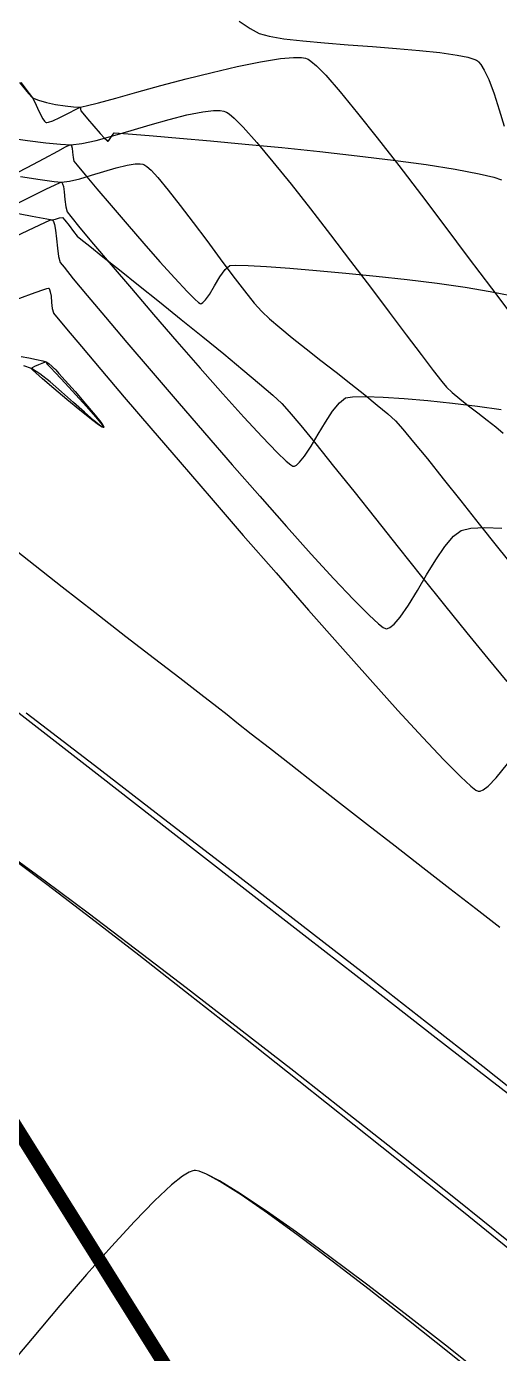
# Model space of a CAD drawing. Header units: metres. Extents: x 708868 to 711043, y 5411316 to 5413138.
# Drawn here: x 709590.9 to 709625.5, y 5411889.9 to 5411987 of the extents above; entities that cross this region are included whole.
import ezdxf

# ---------------------------------------------------------------- set-up
doc = ezdxf.new("R2010")
doc.units = ezdxf.units.M
doc.linetypes.add('DASHED', pattern=[0.75, 0.5, -0.25])
for name, color, linetype in [('C-ANNO-TABL', 1, 'Continuous'), ('Rionegro 2010_Contours', 7, 'Continuous'), ('Rionegro 2014_Contours', 7, 'Continuous'), ('Rionegro 2018_Contours', 7, 'Continuous')]:
    doc.layers.add(name, color=color, linetype=linetype)

msp = doc.modelspace()

# ---------------------------------------------------------------- linework, layer by layer
at = {"layer": 'C-ANNO-TABL', "color": 4, "linetype": 'DASHED', "true_color": 0x3dffff, "const_width": 1, "flags": 128}
msp.add_lwpolyline([(711042.543, 5413065.077), (710960.959, 5413110.395), (710928.513, 5413129.625), (710904.958, 5413136.482), (710878.336, 5413137.92), (710860.981, 5413136.789), (710843.249, 5413130.002), (710825.895, 5413114.543), (710808.917, 5413089.658), (710785.526, 5413050.068), (710767.477, 5413018.497), (710750.578, 5412962.402), (710732.947, 5412902.164), (710722.628, 5412876.686), (710711.096, 5412854.241), (710709.275, 5412838.469), (710712.254, 5412799.164), (710711.402, 5412767.16), (710706.844, 5412750.077), (710696.967, 5412735.651), (710677.974, 5412728.438), (710654.043, 5412726.539), (710627.073, 5412724.641), (710606.56, 5412720.465), (710589.801, 5412712.38), (710580.579, 5412698.728), (710577.45, 5412692.07), (710576.617, 5412681.451), (710581.703, 5412658.886), (710586.523, 5412640.581), (710590.138, 5412620.108), (710586.764, 5412609.511), (710569.894, 5412600.358), (710548.445, 5412592.651), (710519.158, 5412593.645), (710507.899, 5412592.671), (710498.04, 5412592.908), (710476.647, 5412590.526), (710453.439, 5412584.652), (710430.062, 5412578.871), (710407.167, 5412571.646), (710393.361, 5412565.35), (710390.566, 5412558.779), (710388.557, 5412550.53), (710383.696, 5412533.008), (710380.563, 5412521.688), (710371.646, 5412514.462), (710365.862, 5412509.886), (710362.006, 5412504.587), (710331.377, 5412455.849), (710322.46, 5412437.304), (710314.748, 5412419.962), (710310.913, 5412404.45), (710310.19, 5412389.517), (710312.359, 5412375.548), (710316.697, 5412365.432), (710327.06, 5412353.871), (710331.95, 5412345.85), (710336.144, 5412343.076), (710341.696, 5412343.548), (710347.662, 5412345.732), (710357.763, 5412346.027), (710373.475, 5412344.551), (710380.943, 5412341.931), (710387.559, 5412337.031), (710390.335, 5412331.128), (710393.229, 5412321.911), (710394.372, 5412314.079), (710391.947, 5412287.733), (710391.947, 5412242.005), (710398.772, 5412181.359), (710397.167, 5412154.922), (710391.094, 5412141.084), (710382.348, 5412135.257), (710365.927, 5412125.119), (710349.52, 5412122.865), (710314.938, 5412100.532), (710310.163, 5412097.449), (710304.075, 5412096.969), (710288.946, 5412103.637), (710260.398, 5412118.748), (710227.162, 5412131.796), (710192.198, 5412139.844), (710067.128, 5412167.234), (710056.514, 5412173.822), (710010.254, 5412214.541), (709997.898, 5412231.696), (709990.986, 5412235.843), (709981.946, 5412236.812), (709941.868, 5412226.346), (709906.208, 5412219.679), (709872.554, 5412206.968), (709858.983, 5412200.97), (709841.485, 5412178.774), (709831.695, 5412162.57), (709826.818, 5412138.119), (709826.096, 5412113.866), (709847.992, 5412057.968), (709847.992, 5412027.524), (709841.153, 5411995.836), (709821.685, 5411967.669), (709785.127, 5411896.003), (709764.498, 5411870.427), (709729.916, 5411841.626), (709687.876, 5411828.101), (709653.609, 5411828.388), (709636.799, 5411836.292), (709611.994, 5411871.534), (709572.151, 5411935.234), (709533.465, 5411953.882), (709461.2, 5411963.077), (709400.577, 5411961.741), (709328.296, 5411946.172), (709283.904, 5411933.17), (709246.821, 5411886.153), (709230.211, 5411871.995), (709186.772, 5411865.786), (709143.573, 5411868.974), (709131.371, 5411871.677), (709115.438, 5411870.35), (709084.203, 5411857.653), (709062.638, 5411854.332), (708913.408, 5411851.538)], dxfattribs=at)
at = {"layer": 'Rionegro 2010_Contours'}
for points in [[(709590.394, 5411982.93, 234), (709591.055, 5411982.144, 234), (709591.356, 5411981.826, 234), (709591.78, 5411981.642, 234), (709592.369, 5411981.476, 234), (709593.045, 5411981.335, 234), (709593.732, 5411981.227, 234), (709594.354, 5411981.158, 234), (709594.836, 5411981.135, 234), (709595.283, 5411981.221, 234), (709596.181, 5411981.454, 234), (709597.447, 5411981.801, 234), (709598.995, 5411982.23, 234), (709600.742, 5411982.709, 234), (709602.604, 5411983.203, 234), (709604.495, 5411983.681, 234), (709606.331, 5411984.11, 234), (709608.029, 5411984.457, 234), (709609.503, 5411984.689, 234), (709610.465, 5411984.77, 234), (709611.031, 5411984.759, 234), (709611.325, 5411984.713, 234), (709611.444, 5411984.678, 234), (709611.529, 5411984.641, 234), (709611.734, 5411984.506, 234), (709612.13, 5411984.164, 234), (709612.81, 5411983.466, 234), (709613.877, 5411982.248, 234), (709615.149, 5411980.702, 234), (709616.587, 5411978.887, 234), (709618.154, 5411976.863, 234), (709619.811, 5411974.691, 234), (709621.519, 5411972.429, 234), (709623.241, 5411970.137, 234), (709624.938, 5411967.876, 234), (709626.572, 5411965.704, 234)], [(709589.431, 5411978.923, 233), (709590.98, 5411978.698, 233), (709592.327, 5411978.527, 233), (709593.407, 5411978.42, 233), (709594.152, 5411978.385, 233), (709594.96, 5411978.474, 233), (709596.008, 5411978.704, 233), (709597.234, 5411979.036, 233), (709598.574, 5411979.429, 233), (709599.965, 5411979.842, 233), (709601.344, 5411980.235, 233), (709602.648, 5411980.568, 233), (709603.813, 5411980.8, 233), (709604.604, 5411980.886, 233), (709605.092, 5411980.879, 233), (709605.361, 5411980.835, 233), (709605.476, 5411980.801, 233), (709605.555, 5411980.765, 233), (709605.749, 5411980.639, 233), (709606.123, 5411980.319, 233), (709606.766, 5411979.669, 233), (709607.768, 5411978.543, 233), (709608.951, 5411977.129, 233), (709610.272, 5411975.489, 233), (709611.689, 5411973.688, 233), (709613.157, 5411971.788, 233), (709614.636, 5411969.852, 233), (709616.08, 5411967.944, 233), (709617.449, 5411966.128, 233), (709618.698, 5411964.466, 233), (709619.786, 5411963.021, 233), (709620.668, 5411961.858, 233), (709621.303, 5411961.039, 233), (709621.647, 5411960.628, 233), (709622.07, 5411960.237, 233), (709622.622, 5411959.778, 233), (709623.258, 5411959.273, 233), (709623.938, 5411958.746, 233), (709624.618, 5411958.219, 233), (709625.256, 5411957.715, 233), (709625.81, 5411957.258, 233)], [(709590.476, 5411976.05, 232), (709591.924, 5411975.825, 232), (709592.945, 5411975.683, 232), (709593.468, 5411975.635, 232), (709594.068, 5411975.709, 232), (709594.824, 5411975.895, 232), (709595.679, 5411976.15, 232), (709596.579, 5411976.429, 232), (709597.468, 5411976.69, 232), (709598.289, 5411976.888, 232), (709598.861, 5411976.973, 232), (709599.22, 5411976.978, 232), (709599.421, 5411976.949, 232), (709599.508, 5411976.923, 232), (709599.573, 5411976.894, 232), (709599.729, 5411976.787, 232), (709600.026, 5411976.518, 232), (709600.526, 5411975.978, 232), (709601.289, 5411975.061, 232), (709602.167, 5411973.94, 232), (709603.119, 5411972.683, 232), (709604.106, 5411971.359, 232), (709605.086, 5411970.039, 232), (709606.019, 5411968.79, 232), (709606.865, 5411967.681, 232), (709607.583, 5411966.783, 232), (709608.133, 5411966.164, 232), (709608.697, 5411965.637, 232), (709609.455, 5411964.989, 232), (709610.364, 5411964.246, 232), (709611.382, 5411963.436, 232), (709612.465, 5411962.585, 232), (709613.569, 5411961.722, 232), (709614.653, 5411960.872, 232), (709615.672, 5411960.064, 232), (709616.585, 5411959.323, 232), (709617.346, 5411958.677, 232), (709617.914, 5411958.154, 232), (709618.448, 5411957.566, 232), (709619.244, 5411956.614, 232), (709620.251, 5411955.372, 232), (709621.419, 5411953.91, 232), (709622.697, 5411952.299, 232), (709624.036, 5411950.611, 232), (709625.384, 5411948.916, 232), (709626.691, 5411947.287, 232)], [(709589.695, 5411973.457, 231), (709591.338, 5411973.149, 231), (709592.395, 5411972.953, 231), (709592.784, 5411972.884, 231), (709593.024, 5411972.938, 231), (709593.32, 5411973.026, 231), (709593.54, 5411973.046, 231), (709593.729, 5411972.853, 231), (709594.03, 5411972.456, 231), (709594.356, 5411972.017, 231), (709594.619, 5411971.699, 231), (709594.89, 5411971.473, 231), (709595.537, 5411970.952, 231), (709596.498, 5411970.184, 231), (709597.71, 5411969.216, 231), (709599.111, 5411968.097, 231), (709600.638, 5411966.874, 231), (709602.228, 5411965.595, 231), (709603.818, 5411964.309, 231), (709605.347, 5411963.063, 231), (709606.752, 5411961.905, 231), (709607.969, 5411960.883, 231), (709608.937, 5411960.045, 231), (709609.592, 5411959.438, 231), (709610.143, 5411958.832, 231), (709610.988, 5411957.826, 231), (709612.085, 5411956.479, 231), (709613.389, 5411954.853, 231), (709614.858, 5411953.009, 231), (709616.447, 5411951.007, 231), (709618.113, 5411948.907, 231), (709619.813, 5411946.771, 231), (709621.503, 5411944.66, 231), (709623.14, 5411942.633, 231), (709624.679, 5411940.752, 231), (709626.078, 5411939.077, 231)], [(709590.53, 5411962.884, 229), (709591.081, 5411962.771, 229), (709591.652, 5411962.655, 229), (709592.119, 5411962.554, 229), (709592.361, 5411962.487, 229), (709592.552, 5411962.357, 229), (709592.776, 5411962.168, 229), (709592.948, 5411962.007, 229)], [(709592.948, 5411962.007, 229), (709592.967, 5411961.987, 229), (709593.052, 5411961.895, 229), (709593.284, 5411961.639, 229), (709593.744, 5411961.124, 229), (709594.469, 5411960.302, 229), (709595.242, 5411959.409, 229), (709595.934, 5411958.581, 229), (709596.342, 5411958.059, 229), (709596.52, 5411957.794, 229), (709596.563, 5411957.695, 229), (709596.558, 5411957.672, 229), (709596.54, 5411957.667, 229), (709596.463, 5411957.699, 229), (709596.261, 5411957.843, 229), (709595.851, 5411958.183, 229), (709595.165, 5411958.789, 229), (709594.353, 5411959.518, 229), (709593.486, 5411960.285, 229), (709592.638, 5411961.009, 229), (709591.878, 5411961.606, 229), (709591.279, 5411961.992, 229), (709590.729, 5411962.184, 229)], [(709647.087, 5411886.308, 231), (709643.984, 5411890.733, 231), (709641.31, 5411894.503, 231), (709639.135, 5411897.514, 231), (709637.53, 5411899.66, 231), (709636.565, 5411900.837, 231), (709635.519, 5411901.809, 231), (709633.684, 5411903.363, 231), (709631.148, 5411905.436, 231), (709627.994, 5411907.963, 231), (709624.31, 5411910.878, 231), (709620.182, 5411914.119, 231), (709615.695, 5411917.619, 231), (709610.935, 5411921.314, 231), (709605.989, 5411925.139, 231), (709600.942, 5411929.03, 231), (709595.881, 5411932.922, 231), (709590.891, 5411936.75, 231)], [(709638.459, 5411888.078, 232), (709635.946, 5411890.166, 232), (709633.022, 5411892.565, 232), (709629.75, 5411895.221, 232), (709626.197, 5411898.083, 232), (709622.426, 5411901.099, 232), (709618.505, 5411904.215, 232), (709614.496, 5411907.38, 232), (709610.466, 5411910.541, 232), (709606.479, 5411913.647, 232), (709602.601, 5411916.645, 232), (709598.896, 5411919.482, 232), (709595.43, 5411922.107, 232), (709592.267, 5411924.467, 232), (709589.473, 5411926.51, 232)], [(709624.589, 5411888.1, 233), (709621.57, 5411890.483, 233), (709618.621, 5411892.779, 233), (709615.79, 5411894.949, 233), (709613.124, 5411896.954, 233), (709610.668, 5411898.753, 233), (709608.47, 5411900.306, 233), (709606.576, 5411901.575, 233), (709605.032, 5411902.519, 233), (709604.081, 5411903.014, 233), (709603.549, 5411903.219, 233), (709603.286, 5411903.273, 233), (709603.183, 5411903.274, 233), (709603.074, 5411903.255, 233), (709602.815, 5411903.156, 233), (709602.334, 5411902.865, 233), (709601.528, 5411902.225, 233), (709600.284, 5411901.061, 233), (709598.81, 5411899.541, 233), (709597.141, 5411897.719, 233), (709595.312, 5411895.647, 233), (709593.359, 5411893.38, 233), (709591.318, 5411890.971, 233), (709589.223, 5411888.472, 233)]]:
    msp.add_polyline3d(points, dxfattribs=at)
at = {"layer": 'Rionegro 2014_Contours'}
for points in [[(709606.477, 5411987.421, 235), (709607.282, 5411986.884, 235), (709607.937, 5411986.534, 235), (709608.663, 5411986.326, 235), (709609.754, 5411986.144, 235), (709611.131, 5411985.982, 235), (709612.72, 5411985.835, 235), (709614.444, 5411985.697, 235), (709616.227, 5411985.563, 235), (709617.994, 5411985.426, 235), (709619.668, 5411985.282, 235), (709621.173, 5411985.125, 235), (709622.433, 5411984.948, 235), (709623.213, 5411984.789, 235), (709623.641, 5411984.658, 235), (709623.841, 5411984.564, 235), (709623.914, 5411984.515, 235), (709623.999, 5411984.441, 235), (709624.167, 5411984.246, 235), (709624.417, 5411983.852, 235), (709624.743, 5411983.165, 235), (709625.136, 5411982.117, 235), (709625.512, 5411980.948, 235), (709625.864, 5411979.753, 235)], [(709590.494, 5411982.929, 234), (709591.112, 5411982.143, 234), (709591.356, 5411981.826, 234), (709591.526, 5411981.503, 234), (709591.723, 5411981.056, 234), (709591.935, 5411980.59, 234), (709592.105, 5411980.274, 234), (709592.23, 5411980.104, 234), (709592.31, 5411980.035, 234), (709592.348, 5411980.016, 234), (709592.395, 5411980.01, 234), (709592.535, 5411980.031, 234), (709592.839, 5411980.136, 234), (709593.355, 5411980.368, 234), (709594.041, 5411980.716, 234), (709594.506, 5411980.964, 234), (709594.742, 5411981.09, 234), (709594.823, 5411981.131, 234), (709594.836, 5411981.135, 234), (709594.843, 5411981.126, 234), (709594.854, 5411981.081, 234), (709594.867, 5411980.981, 234), (709594.886, 5411980.876, 234), (709595.032, 5411980.697, 234), (709595.385, 5411980.279, 234), (709595.845, 5411979.744, 234), (709596.312, 5411979.213, 234), (709596.624, 5411978.872, 234), (709596.788, 5411978.706, 234), (709596.853, 5411978.652, 234), (709596.869, 5411978.646, 234), (709596.892, 5411978.653, 234), (709596.944, 5411978.704, 234), (709597.037, 5411978.842, 234), (709597.171, 5411979.065, 234), (709597.325, 5411979.244, 234), (709597.689, 5411979.227, 234), (709598.669, 5411979.156, 234), (709600.172, 5411979.036, 234), (709602.108, 5411978.873, 234), (709604.387, 5411978.67, 234), (709606.917, 5411978.434, 234), (709609.608, 5411978.17, 234), (709612.369, 5411977.881, 234), (709615.109, 5411977.574, 234), (709617.737, 5411977.253, 234), (709620.163, 5411976.924, 234), (709622.295, 5411976.59, 234), (709624.043, 5411976.258, 234), (709625.103, 5411975.997, 234), (709625.671, 5411975.805, 234)], [(709589.553, 5411975.993, 233), (709590.954, 5411976.725, 233), (709592.197, 5411977.385, 233), (709593.2, 5411977.918, 233), (709593.774, 5411978.216, 233), (709594.042, 5411978.347, 233), (709594.134, 5411978.383, 233), (709594.152, 5411978.385, 233), (709594.173, 5411978.367, 233), (709594.209, 5411978.299, 233), (709594.247, 5411978.133, 233), (709594.282, 5411977.839, 233), (709594.321, 5411977.452, 233), (709594.386, 5411977.174, 233), (709594.617, 5411976.877, 233), (709595.196, 5411976.177, 233), (709596.049, 5411975.164, 233), (709597.099, 5411973.93, 233), (709598.271, 5411972.566, 233), (709599.491, 5411971.162, 233), (709600.682, 5411969.81, 233), (709601.77, 5411968.601, 233), (709602.679, 5411967.626, 233), (709603.227, 5411967.076, 233), (709603.507, 5411966.828, 233), (709603.624, 5411966.753, 233), (709603.659, 5411966.744, 233), (709603.71, 5411966.754, 233), (709603.822, 5411966.819, 233), (709604.011, 5411967.017, 233), (709604.294, 5411967.42, 233), (709604.677, 5411968.052, 233), (709605.072, 5411968.705, 233), (709605.451, 5411969.246, 233), (709605.792, 5411969.543, 233), (709606.207, 5411969.571, 233), (709607.131, 5411969.544, 233), (709608.481, 5411969.467, 233), (709610.176, 5411969.346, 233), (709612.134, 5411969.185, 233), (709614.275, 5411968.988, 233), (709616.515, 5411968.762, 233), (709618.773, 5411968.509, 233), (709620.967, 5411968.235, 233), (709623.017, 5411967.946, 233), (709624.84, 5411967.644, 233), (709626.354, 5411967.337, 233)], [(709589.568, 5411973.73, 232), (709591.116, 5411974.517, 232), (709592.333, 5411975.127, 232), (709593.017, 5411975.457, 232), (709593.335, 5411975.598, 232), (709593.445, 5411975.634, 232), (709593.468, 5411975.635, 232), (709593.499, 5411975.611, 232), (709593.552, 5411975.526, 232), (709593.613, 5411975.318, 232), (709593.671, 5411974.935, 232), (709593.726, 5411974.376, 232), (709593.788, 5411973.846, 232), (709593.886, 5411973.472, 232), (709594.153, 5411973.122, 232), (709594.822, 5411972.305, 232), (709595.828, 5411971.101, 232), (709597.105, 5411969.588, 232), (709598.589, 5411967.845, 232), (709600.213, 5411965.951, 232), (709601.913, 5411963.986, 232), (709603.623, 5411962.027, 232), (709605.279, 5411960.154, 232), (709606.814, 5411958.446, 232), (709608.164, 5411956.982, 232), (709609.263, 5411955.841, 232), (709609.918, 5411955.213, 232), (709610.257, 5411954.935, 232), (709610.402, 5411954.851, 232), (709610.449, 5411954.841, 232), (709610.517, 5411954.852, 232), (709610.663, 5411954.921, 232), (709610.904, 5411955.129, 232), (709611.261, 5411955.571, 232), (709611.75, 5411956.315, 232), (709612.268, 5411957.179, 232), (709612.797, 5411958.064, 232), (709613.317, 5411958.869, 232), (709613.811, 5411959.495, 232), (709614.258, 5411959.843, 232), (709614.778, 5411959.924, 232), (709615.723, 5411959.939, 232), (709617.01, 5411959.893, 232), (709618.556, 5411959.793, 232), (709620.277, 5411959.646, 232), (709622.091, 5411959.458, 232), (709623.913, 5411959.235, 232), (709625.661, 5411958.983, 232)], [(709590.077, 5411971.651, 231), (709591.482, 5411972.332, 231), (709592.266, 5411972.695, 231), (709592.63, 5411972.847, 231), (709592.757, 5411972.885, 231), (709592.784, 5411972.884, 231), (709592.821, 5411972.857, 231), (709592.887, 5411972.765, 231), (709592.967, 5411972.542, 231), (709593.045, 5411972.123, 231), (709593.117, 5411971.48, 231), (709593.182, 5411970.803, 231), (709593.263, 5411970.198, 231), (709593.385, 5411969.77, 231), (709593.658, 5411969.407, 231), (709594.334, 5411968.574, 231), (709595.362, 5411967.336, 231), (709596.688, 5411965.755, 231), (709598.261, 5411963.896, 231), (709600.027, 5411961.821, 231), (709601.935, 5411959.594, 231), (709603.932, 5411957.279, 231), (709605.965, 5411954.939, 231), (709607.982, 5411952.638, 231), (709609.93, 5411950.438, 231), (709611.757, 5411948.404, 231), (709613.41, 5411946.599, 231), (709614.838, 5411945.087, 231), (709615.987, 5411943.931, 231), (709616.67, 5411943.304, 231), (709617.027, 5411943.03, 231), (709617.185, 5411942.949, 231), (709617.239, 5411942.939, 231), (709617.326, 5411942.952, 231), (709617.511, 5411943.031, 231), (709617.814, 5411943.273, 231), (709618.26, 5411943.79, 231), (709618.871, 5411944.679, 231), (709619.523, 5411945.741, 231), (709620.197, 5411946.878, 231), (709620.874, 5411947.986, 231), (709621.533, 5411948.967, 231), (709622.157, 5411949.719, 231), (709622.725, 5411950.142, 231), (709623.443, 5411950.304, 231), (709624.465, 5411950.354, 231), (709625.699, 5411950.307, 231)], [(709589.951, 5411966.977, 230), (709591.278, 5411967.47, 230), (709592.036, 5411967.736, 230), (709592.391, 5411967.847, 230), (709592.512, 5411967.875, 230), (709592.536, 5411967.874, 230), (709592.562, 5411967.855, 230), (709592.606, 5411967.784, 230), (709592.657, 5411967.611, 230), (709592.706, 5411967.29, 230), (709592.752, 5411966.823, 230), (709592.803, 5411966.38, 230), (709592.885, 5411966.068, 230)], [(709592.885, 5411966.068, 230), (709592.9, 5411966.046, 230), (709592.988, 5411965.934, 230), (709593.255, 5411965.607, 230), (709593.848, 5411964.894, 230), (709594.936, 5411963.602, 230), (709596.361, 5411961.919, 230), (709598.072, 5411959.907, 230), (709600.02, 5411957.626, 230), (709602.154, 5411955.137, 230), (709604.425, 5411952.5, 230), (709606.781, 5411949.776, 230), (709609.174, 5411947.024, 230), (709611.551, 5411944.307, 230), (709613.865, 5411941.683, 230), (709616.063, 5411939.214, 230), (709618.096, 5411936.961, 230), (709619.914, 5411934.983, 230), (709621.466, 5411933.341, 230), (709622.703, 5411932.096, 230), (709623.431, 5411931.426, 230), (709623.808, 5411931.134, 230), (709623.973, 5411931.047, 230), (709624.029, 5411931.037, 230), (709624.12, 5411931.051, 230), (709624.328, 5411931.141, 230), (709624.697, 5411931.417, 230), (709625.277, 5411932.013, 230), (709626.108, 5411933.047, 230)], [(709592.385, 5411962.366, 229), (709592.393, 5411962.357, 229), (709592.455, 5411962.291, 229), (709592.648, 5411962.087, 229), (709593.059, 5411961.65, 229), (709593.746, 5411960.917, 229), (709594.528, 5411960.072, 229), (709595.303, 5411959.221, 229), (709595.968, 5411958.468, 229), (709596.352, 5411958.005, 229), (709596.519, 5411957.776, 229), (709596.561, 5411957.691, 229), (709596.558, 5411957.672, 229), (709596.538, 5411957.668, 229), (709596.446, 5411957.71, 229), (709596.19, 5411957.877, 229), (709595.67, 5411958.263, 229), (709594.82, 5411958.935, 229), (709593.858, 5411959.723, 229), (709592.904, 5411960.524, 229), (709592.076, 5411961.237, 229), (709591.586, 5411961.675, 229), (709591.358, 5411961.893, 229), (709591.288, 5411961.973, 229), (709591.279, 5411961.992, 229), (709591.29, 5411962.014, 229), (709591.351, 5411962.067, 229), (709591.52, 5411962.16, 229), (709591.825, 5411962.293, 229), (709592.192, 5411962.431, 229), (709592.361, 5411962.487, 229), (709592.374, 5411962.429, 229), (709592.385, 5411962.366, 229)], [(709625.543, 5411921.076, 230), (709623.79, 5411922.431, 230), (709621.899, 5411923.896, 230), (709619.916, 5411925.435, 230), (709617.888, 5411927.011, 230), (709615.861, 5411928.589, 230), (709613.882, 5411930.131, 230), (709611.996, 5411931.603, 230), (709610.249, 5411932.967, 230), (709608.689, 5411934.188, 230), (709607.362, 5411935.229, 230), (709606.313, 5411936.055, 230), (709605.589, 5411936.628, 230), (709604.841, 5411937.215, 230), (709603.665, 5411938.125, 230), (709602.124, 5411939.316, 230), (709600.279, 5411940.741, 230), (709598.189, 5411942.358, 230), (709595.918, 5411944.121, 230), (709593.526, 5411945.986, 230), (709591.074, 5411947.909, 230), (709588.624, 5411949.845, 230)], [(709652.739, 5411889.82, 231), (709650.398, 5411891.413, 231), (709648.073, 5411892.991, 231), (709645.814, 5411894.519, 231), (709643.675, 5411895.967, 231), (709641.705, 5411897.3, 231), (709639.958, 5411898.486, 231), (709638.484, 5411899.493, 231), (709637.336, 5411900.287, 231), (709636.565, 5411900.837, 231), (709635.668, 5411901.518, 231), (709633.955, 5411902.838, 231), (709631.511, 5411904.729, 231), (709628.427, 5411907.122, 231), (709624.789, 5411909.947, 231), (709620.687, 5411913.137, 231), (709616.208, 5411916.621, 231), (709611.441, 5411920.33, 231), (709606.474, 5411924.196, 231), (709601.395, 5411928.15, 231), (709596.293, 5411932.122, 231), (709591.255, 5411936.043, 231), (709586.37, 5411939.844, 231)], [(709636.337, 5411889.408, 232), (709633.454, 5411891.725, 232), (709630.206, 5411894.335, 232), (709626.66, 5411897.183, 232), (709622.883, 5411900.211, 232), (709618.942, 5411903.364, 232), (709614.905, 5411906.586, 232), (709610.837, 5411909.819, 232), (709606.807, 5411913.009, 232), (709602.882, 5411916.098, 232), (709599.128, 5411919.032, 232), (709595.612, 5411921.752, 232), (709592.402, 5411924.204, 232), (709589.565, 5411926.331, 232)], [(709624.916, 5411887.465, 233), (709621.858, 5411889.922, 233), (709618.868, 5411892.299, 233), (709615.994, 5411894.554, 233), (709613.284, 5411896.642, 233), (709610.787, 5411898.522, 233), (709608.551, 5411900.15, 233), (709606.624, 5411901.482, 233), (709605.055, 5411902.475, 233), (709604.09, 5411902.997, 233), (709603.551, 5411903.215, 233), (709603.286, 5411903.272, 233), (709603.183, 5411903.274, 233), (709603.074, 5411903.255, 233), (709602.815, 5411903.156, 233), (709602.334, 5411902.865, 233), (709601.528, 5411902.225, 233), (709600.284, 5411901.061, 233), (709598.81, 5411899.541, 233), (709597.141, 5411897.719, 233), (709595.312, 5411895.647, 233), (709593.359, 5411893.38, 233), (709591.318, 5411890.971, 233), (709589.223, 5411888.472, 233)]]:
    msp.add_polyline3d(points, dxfattribs=at)
at = {"layer": 'Rionegro 2018_Contours'}
for points in [[(709606.477, 5411987.421, 235), (709607.282, 5411986.884, 235), (709607.937, 5411986.534, 235), (709608.663, 5411986.326, 235), (709609.754, 5411986.144, 235), (709611.131, 5411985.982, 235), (709612.72, 5411985.835, 235), (709614.444, 5411985.697, 235), (709616.227, 5411985.563, 235), (709617.994, 5411985.426, 235), (709619.668, 5411985.282, 235), (709621.173, 5411985.125, 235), (709622.433, 5411984.948, 235), (709623.213, 5411984.789, 235), (709623.641, 5411984.658, 235), (709623.841, 5411984.564, 235), (709623.914, 5411984.515, 235), (709623.999, 5411984.441, 235), (709624.167, 5411984.246, 235), (709624.417, 5411983.852, 235), (709624.743, 5411983.165, 235), (709625.136, 5411982.117, 235), (709625.512, 5411980.948, 235), (709625.864, 5411979.753, 235)], [(709590.494, 5411982.929, 234), (709591.112, 5411982.143, 234), (709591.356, 5411981.826, 234), (709591.526, 5411981.503, 234), (709591.723, 5411981.056, 234), (709591.935, 5411980.59, 234), (709592.105, 5411980.274, 234), (709592.23, 5411980.104, 234), (709592.31, 5411980.035, 234), (709592.348, 5411980.016, 234), (709592.395, 5411980.01, 234), (709592.535, 5411980.031, 234), (709592.839, 5411980.136, 234), (709593.355, 5411980.368, 234), (709594.041, 5411980.716, 234), (709594.506, 5411980.964, 234), (709594.742, 5411981.09, 234), (709594.823, 5411981.131, 234), (709594.836, 5411981.135, 234), (709594.843, 5411981.126, 234), (709594.854, 5411981.081, 234), (709594.867, 5411980.981, 234), (709594.886, 5411980.876, 234), (709595.032, 5411980.697, 234), (709595.385, 5411980.279, 234), (709595.845, 5411979.744, 234), (709596.312, 5411979.213, 234), (709596.624, 5411978.872, 234), (709596.788, 5411978.706, 234), (709596.853, 5411978.652, 234), (709596.869, 5411978.646, 234), (709596.892, 5411978.653, 234), (709596.944, 5411978.704, 234), (709597.037, 5411978.842, 234), (709597.171, 5411979.065, 234), (709597.325, 5411979.244, 234), (709597.689, 5411979.227, 234), (709598.669, 5411979.156, 234), (709600.172, 5411979.036, 234), (709602.108, 5411978.873, 234), (709604.387, 5411978.67, 234), (709606.917, 5411978.434, 234), (709609.608, 5411978.17, 234), (709612.369, 5411977.881, 234), (709615.109, 5411977.574, 234), (709617.737, 5411977.253, 234), (709620.163, 5411976.924, 234), (709622.295, 5411976.59, 234), (709624.043, 5411976.258, 234), (709625.103, 5411975.997, 234), (709625.671, 5411975.805, 234)], [(709589.553, 5411975.993, 233), (709590.954, 5411976.725, 233), (709592.197, 5411977.385, 233), (709593.2, 5411977.918, 233), (709593.774, 5411978.216, 233), (709594.042, 5411978.347, 233), (709594.134, 5411978.383, 233), (709594.152, 5411978.385, 233), (709594.173, 5411978.367, 233), (709594.209, 5411978.299, 233), (709594.247, 5411978.133, 233), (709594.282, 5411977.839, 233), (709594.321, 5411977.452, 233), (709594.386, 5411977.174, 233), (709594.617, 5411976.877, 233), (709595.196, 5411976.177, 233), (709596.049, 5411975.164, 233), (709597.099, 5411973.93, 233), (709598.271, 5411972.566, 233), (709599.491, 5411971.162, 233), (709600.682, 5411969.81, 233), (709601.77, 5411968.601, 233), (709602.679, 5411967.626, 233), (709603.227, 5411967.076, 233), (709603.507, 5411966.828, 233), (709603.624, 5411966.753, 233), (709603.659, 5411966.744, 233), (709603.71, 5411966.754, 233), (709603.822, 5411966.819, 233), (709604.011, 5411967.017, 233), (709604.294, 5411967.42, 233), (709604.677, 5411968.052, 233), (709605.072, 5411968.705, 233), (709605.451, 5411969.246, 233), (709605.792, 5411969.543, 233), (709606.207, 5411969.571, 233), (709607.131, 5411969.544, 233), (709608.481, 5411969.467, 233), (709610.176, 5411969.346, 233), (709612.134, 5411969.185, 233), (709614.275, 5411968.988, 233), (709616.515, 5411968.762, 233), (709618.773, 5411968.509, 233), (709620.967, 5411968.235, 233), (709623.017, 5411967.946, 233), (709624.84, 5411967.644, 233), (709626.354, 5411967.337, 233)], [(709589.568, 5411973.73, 232), (709591.116, 5411974.517, 232), (709592.333, 5411975.127, 232), (709593.017, 5411975.457, 232), (709593.335, 5411975.598, 232), (709593.445, 5411975.634, 232), (709593.468, 5411975.635, 232), (709593.499, 5411975.611, 232), (709593.552, 5411975.526, 232), (709593.613, 5411975.318, 232), (709593.671, 5411974.935, 232), (709593.726, 5411974.376, 232), (709593.788, 5411973.846, 232), (709593.886, 5411973.472, 232), (709594.153, 5411973.122, 232), (709594.822, 5411972.305, 232), (709595.828, 5411971.101, 232), (709597.105, 5411969.588, 232), (709598.589, 5411967.845, 232), (709600.213, 5411965.951, 232), (709601.913, 5411963.986, 232), (709603.623, 5411962.027, 232), (709605.279, 5411960.154, 232), (709606.814, 5411958.446, 232), (709608.164, 5411956.982, 232), (709609.263, 5411955.841, 232), (709609.918, 5411955.213, 232), (709610.257, 5411954.935, 232), (709610.402, 5411954.851, 232), (709610.449, 5411954.841, 232), (709610.517, 5411954.852, 232), (709610.663, 5411954.921, 232), (709610.904, 5411955.129, 232), (709611.261, 5411955.571, 232), (709611.75, 5411956.315, 232), (709612.268, 5411957.179, 232), (709612.797, 5411958.064, 232), (709613.317, 5411958.869, 232), (709613.811, 5411959.495, 232), (709614.258, 5411959.843, 232), (709614.778, 5411959.924, 232), (709615.723, 5411959.939, 232), (709617.01, 5411959.893, 232), (709618.556, 5411959.793, 232), (709620.277, 5411959.646, 232), (709622.091, 5411959.458, 232), (709623.913, 5411959.235, 232), (709625.661, 5411958.983, 232)], [(709590.077, 5411971.651, 231), (709591.482, 5411972.332, 231), (709592.266, 5411972.695, 231), (709592.63, 5411972.847, 231), (709592.757, 5411972.885, 231), (709592.784, 5411972.884, 231), (709592.821, 5411972.857, 231), (709592.887, 5411972.765, 231), (709592.967, 5411972.542, 231), (709593.045, 5411972.123, 231), (709593.117, 5411971.48, 231), (709593.182, 5411970.803, 231), (709593.263, 5411970.198, 231), (709593.385, 5411969.77, 231), (709593.658, 5411969.407, 231), (709594.334, 5411968.574, 231), (709595.362, 5411967.336, 231), (709596.688, 5411965.755, 231), (709598.261, 5411963.896, 231), (709600.027, 5411961.821, 231), (709601.935, 5411959.594, 231), (709603.932, 5411957.279, 231), (709605.965, 5411954.939, 231), (709607.982, 5411952.638, 231), (709609.93, 5411950.438, 231), (709611.757, 5411948.404, 231), (709613.41, 5411946.599, 231), (709614.838, 5411945.087, 231), (709615.987, 5411943.931, 231), (709616.67, 5411943.304, 231), (709617.027, 5411943.03, 231), (709617.185, 5411942.949, 231), (709617.239, 5411942.939, 231), (709617.326, 5411942.952, 231), (709617.511, 5411943.031, 231), (709617.814, 5411943.273, 231), (709618.26, 5411943.79, 231), (709618.871, 5411944.679, 231), (709619.523, 5411945.741, 231), (709620.197, 5411946.878, 231), (709620.874, 5411947.986, 231), (709621.533, 5411948.967, 231), (709622.157, 5411949.719, 231), (709622.725, 5411950.142, 231), (709623.443, 5411950.304, 231), (709624.465, 5411950.354, 231), (709625.699, 5411950.307, 231)], [(709589.951, 5411966.977, 230), (709591.278, 5411967.47, 230), (709592.036, 5411967.736, 230), (709592.391, 5411967.847, 230), (709592.512, 5411967.875, 230), (709592.536, 5411967.874, 230), (709592.562, 5411967.855, 230), (709592.606, 5411967.784, 230), (709592.657, 5411967.611, 230), (709592.706, 5411967.29, 230), (709592.752, 5411966.823, 230), (709592.803, 5411966.38, 230), (709592.885, 5411966.068, 230)], [(709592.885, 5411966.068, 230), (709592.9, 5411966.046, 230), (709592.988, 5411965.934, 230), (709593.255, 5411965.607, 230), (709593.848, 5411964.894, 230), (709594.936, 5411963.602, 230), (709596.361, 5411961.919, 230), (709598.072, 5411959.907, 230), (709600.02, 5411957.626, 230), (709602.154, 5411955.137, 230), (709604.425, 5411952.5, 230), (709606.781, 5411949.776, 230), (709609.174, 5411947.024, 230), (709611.551, 5411944.307, 230), (709613.865, 5411941.683, 230), (709616.063, 5411939.214, 230), (709618.096, 5411936.961, 230), (709619.914, 5411934.983, 230), (709621.466, 5411933.341, 230), (709622.703, 5411932.096, 230), (709623.431, 5411931.426, 230), (709623.808, 5411931.134, 230), (709623.973, 5411931.047, 230), (709624.029, 5411931.037, 230), (709624.12, 5411931.051, 230), (709624.328, 5411931.141, 230), (709624.697, 5411931.417, 230), (709625.277, 5411932.013, 230), (709626.108, 5411933.047, 230)], [(709592.385, 5411962.366, 229), (709592.393, 5411962.357, 229), (709592.455, 5411962.291, 229), (709592.648, 5411962.087, 229), (709593.059, 5411961.65, 229), (709593.746, 5411960.917, 229), (709594.528, 5411960.072, 229), (709595.303, 5411959.221, 229), (709595.968, 5411958.468, 229), (709596.352, 5411958.005, 229), (709596.519, 5411957.776, 229), (709596.561, 5411957.691, 229), (709596.558, 5411957.672, 229), (709596.538, 5411957.668, 229), (709596.446, 5411957.71, 229), (709596.19, 5411957.877, 229), (709595.67, 5411958.263, 229), (709594.82, 5411958.935, 229), (709593.858, 5411959.723, 229), (709592.904, 5411960.524, 229), (709592.076, 5411961.237, 229), (709591.586, 5411961.675, 229), (709591.358, 5411961.893, 229), (709591.288, 5411961.973, 229), (709591.279, 5411961.992, 229), (709591.29, 5411962.014, 229), (709591.351, 5411962.067, 229), (709591.52, 5411962.16, 229), (709591.825, 5411962.293, 229), (709592.192, 5411962.431, 229), (709592.361, 5411962.487, 229), (709592.374, 5411962.429, 229), (709592.385, 5411962.366, 229)], [(709625.543, 5411921.076, 230), (709623.79, 5411922.431, 230), (709621.899, 5411923.896, 230), (709619.916, 5411925.435, 230), (709617.888, 5411927.011, 230), (709615.861, 5411928.589, 230), (709613.882, 5411930.131, 230), (709611.996, 5411931.603, 230), (709610.249, 5411932.967, 230), (709608.689, 5411934.188, 230), (709607.362, 5411935.229, 230), (709606.313, 5411936.055, 230), (709605.589, 5411936.628, 230), (709604.841, 5411937.215, 230), (709603.665, 5411938.125, 230), (709602.124, 5411939.316, 230), (709600.279, 5411940.741, 230), (709598.189, 5411942.358, 230), (709595.918, 5411944.121, 230), (709593.526, 5411945.986, 230), (709591.074, 5411947.909, 230), (709588.624, 5411949.845, 230)], [(709652.739, 5411889.82, 231), (709650.398, 5411891.413, 231), (709648.073, 5411892.991, 231), (709645.814, 5411894.519, 231), (709643.675, 5411895.967, 231), (709641.705, 5411897.3, 231), (709639.958, 5411898.486, 231), (709638.484, 5411899.493, 231), (709637.336, 5411900.287, 231), (709636.565, 5411900.837, 231), (709635.668, 5411901.518, 231), (709633.955, 5411902.838, 231), (709631.511, 5411904.729, 231), (709628.427, 5411907.122, 231), (709624.789, 5411909.947, 231), (709620.687, 5411913.137, 231), (709616.208, 5411916.621, 231), (709611.441, 5411920.33, 231), (709606.474, 5411924.196, 231), (709601.395, 5411928.15, 231), (709596.293, 5411932.122, 231), (709591.255, 5411936.043, 231), (709586.37, 5411939.844, 231)], [(709636.337, 5411889.408, 232), (709633.454, 5411891.725, 232), (709630.206, 5411894.335, 232), (709626.66, 5411897.183, 232), (709622.883, 5411900.211, 232), (709618.942, 5411903.364, 232), (709614.905, 5411906.586, 232), (709610.837, 5411909.819, 232), (709606.807, 5411913.009, 232), (709602.882, 5411916.098, 232), (709599.128, 5411919.032, 232), (709595.612, 5411921.752, 232), (709592.402, 5411924.204, 232), (709589.565, 5411926.331, 232)], [(709624.916, 5411887.465, 233), (709621.858, 5411889.922, 233), (709618.868, 5411892.299, 233), (709615.994, 5411894.554, 233), (709613.284, 5411896.642, 233), (709610.787, 5411898.522, 233), (709608.551, 5411900.15, 233), (709606.624, 5411901.482, 233), (709605.055, 5411902.475, 233), (709604.09, 5411902.997, 233), (709603.551, 5411903.215, 233), (709603.286, 5411903.272, 233), (709603.183, 5411903.274, 233), (709603.074, 5411903.255, 233), (709602.815, 5411903.156, 233), (709602.334, 5411902.865, 233), (709601.528, 5411902.225, 233), (709600.284, 5411901.061, 233), (709598.81, 5411899.541, 233), (709597.141, 5411897.719, 233), (709595.312, 5411895.647, 233), (709593.359, 5411893.38, 233), (709591.318, 5411890.971, 233), (709589.223, 5411888.472, 233)]]:
    msp.add_polyline3d(points, dxfattribs=at)

doc.saveas('drawing.dxf')
